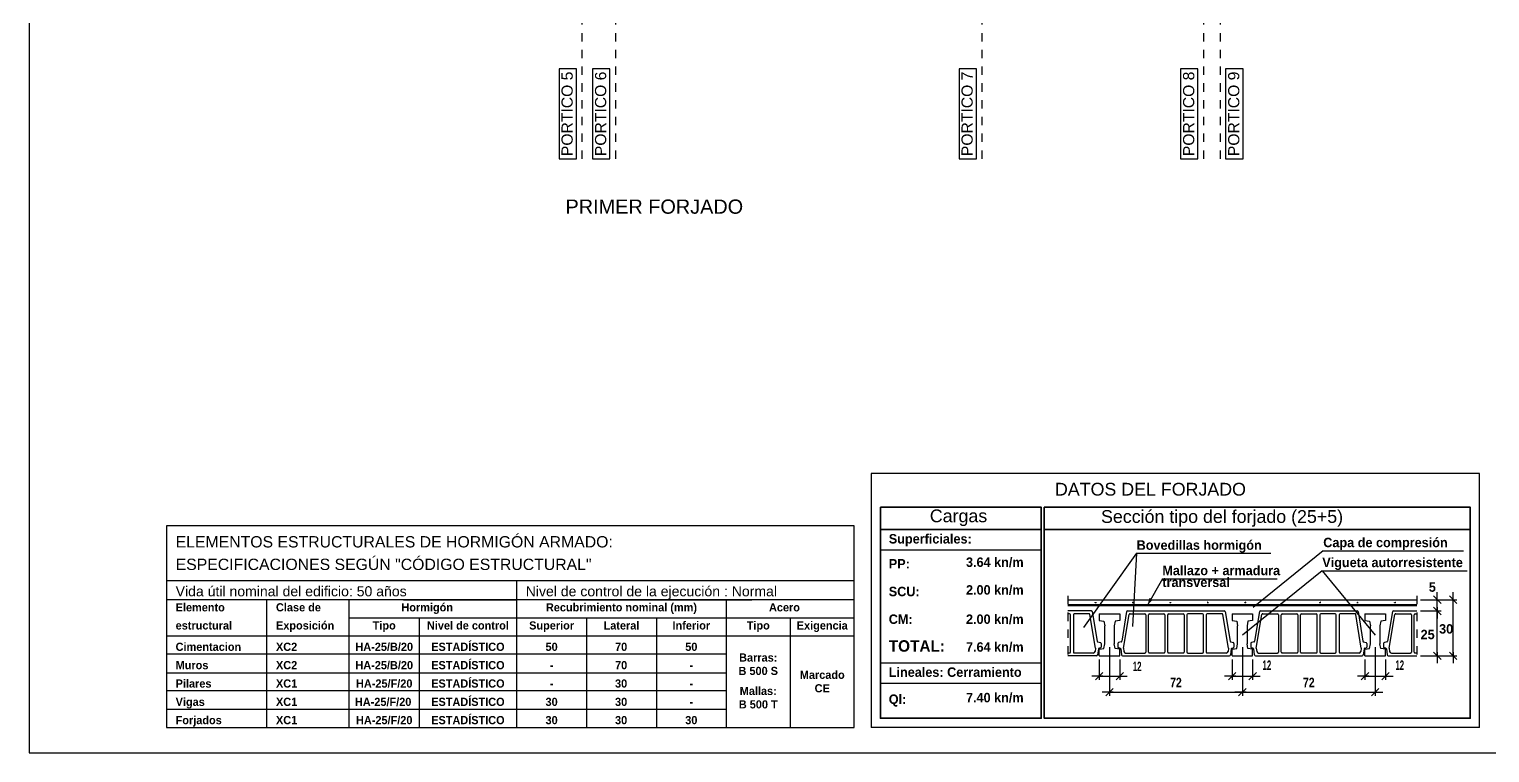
# Model space of a CAD drawing. Extents: x 2455 to 9764, y -806 to 181.
# Drawn here: x 4852.27 to 4869.7, y -582.59 to -573.95 of the extents above; entities that cross this region are included whole.
import ezdxf
from ezdxf.enums import TextEntityAlignment as Align

# ---------------------------------------------------------------- set-up
doc = ezdxf.new("R2010")
doc.units = 0
doc.header["$LTSCALE"] = 0.2
doc.header["$MEASUREMENT"] = 0
doc.linetypes.add('RAYITAS', pattern=[0.375, 0.25, -0.125])
doc.linetypes.add('TRAZO_Y_PUNTO', pattern=[1, 0.5, -0.25, 0, -0.25])
doc.layers.add('0-CYPE2', color=4, linetype='CONTINUOUS', lineweight=35)
doc.layers.add('0-CYPE3', color=5, linetype='CONTINUOUS', lineweight=50)
for name, color, linetype in [('01_cajetín', 7, 'CONTINUOUS'), ('01_textos', 7, 'CONTINUOUS'), ('01_varios', 5, 'CONTINUOUS'), ('02_ejes', 38, 'RAYITAS'), ('02_trama muros', 2, 'CONTINUOUS'), ('07-TEXTOS', 7, 'CONTINUOUS'), ('COTAS', 2, 'CONTINUOUS'), ('CYPECABECERA', 2, 'CONTINUOUS'), ('DETALLE', 2, 'CONTINUOUS'), ('FORJADO', 2, 'CONTINUOUS'), ('PILAR_REF', 3, 'CONTINUOUS'), ('WL', 7, 'CONTINUOUS')]:
    doc.layers.add(name, color=color, linetype=linetype)
doc.layers.add('01_cartela', color=6, linetype='CONTINUOUS', plot=False)
doc.styles.add('BERNARDO', font='GOTHICB.TTF')
doc.styles.add('Estilo1', font='swissel.ttf')
doc.styles.add('NIEVES2', font='sanss___.ttf')

msp = doc.modelspace()

# ---------------------------------------------------------------- linework, layer by layer
at = {"layer": '0-CYPE2'}
for p, q in [((4864.35, -579.657), (4862.43, -579.657)), ((4864.35, -582.174), (4864.35, -579.657)), ((4864.386, -579.657), (4869.472, -579.657)), ((4864.386, -582.174), (4864.386, -579.657)), ((4862.43, -579.92), (4864.35, -579.92)), ((4864.386, -579.92), (4869.472, -579.92)), ((4869.472, -582.174), (4864.386, -582.174))]:
    msp.add_line(p, q, dxfattribs=at)
for points in [[(4862.43, -579.657), (4864.35, -579.657), (4864.35, -582.174), (4862.43, -582.174)], [(4864.386, -579.657), (4869.472, -579.657), (4869.472, -582.174), (4864.386, -582.174)]]:
    msp.add_lwpolyline(points, close=True, dxfattribs=at)
at = {"layer": '0-CYPE3'}
msp.add_line((4864.667, -580.826), (4868.832, -580.826), dxfattribs=at)
at = {"layer": '01_cartela', "color": 3}
msp.add_lwpolyline([(4852.269, -561.051), (4852.269, -582.586), (4882.907, -582.586), (4882.907, -561.051)], close=True, dxfattribs=at)
at = {"layer": '01_varios'}
for p, q in [((4865.108, -581.284), (4865.108, -581.073)), ((4865.222, -581.073), (4865.222, -581.284)), ((4866.694, -581.284), (4866.694, -581.073)), ((4866.808, -581.073), (4866.808, -581.284)), ((4868.28, -581.284), (4868.28, -581.073)), ((4868.394, -581.073), (4868.394, -581.284))]:
    msp.add_line(p, q, dxfattribs=at)
at = {"layer": '02_ejes', "color": 120, "linetype": 'TRAZO_Y_PUNTO', "ltscale": 0.5}
for p, q in [((4858.871, -575.498, 0), (4858.871, -562.312, 0)), ((4859.271, -575.498, 0), (4859.271, -562.312, 0)), ((4863.646, -575.498, 0), (4863.646, -562.312, 0)), ((4866.291, -575.498, 0), (4866.291, -562.312, 0)), ((4866.491, -575.498, 0), (4866.491, -562.312, 0))]:
    msp.add_line(p, q, dxfattribs=at)
at = {"layer": '02_trama muros', "color": 2}
for p, q in [((4862.43, -580.166), (4864.35, -580.166)), ((4862.43, -581.511), (4864.35, -581.511)), ((4862.43, -581.757), (4864.35, -581.757))]:
    msp.add_line(p, q, dxfattribs=at)
at = {"layer": 'COTAS', "linetype": 'Continuous'}
for p, q in [((4868.877, -580.759), (4869.311, -580.759)), ((4868.877, -580.759), (4869.123, -580.759)), ((4869.123, -580.804), (4869.033, -580.714)), ((4869.078, -580.804), (4869.078, -580.67)), ((4869.078, -580.893), (4869.078, -580.759)), ((4869.078, -580.938), (4869.078, -580.781)), ((4869.311, -580.804), (4869.222, -580.714)), ((4869.267, -580.804), (4869.267, -580.67)), ((4869.267, -581.429), (4869.267, -580.759)), ((4868.877, -580.893), (4869.123, -580.893)), ((4868.877, -580.893), (4869.123, -580.893)), ((4869.123, -580.938), (4869.033, -580.848)), ((4869.123, -580.938), (4869.033, -580.848)), ((4869.078, -580.848), (4869.078, -580.982)), ((4869.078, -581.429), (4869.078, -580.893)), ((4865.042, -581.474), (4865.042, -581.716)), ((4865.165, -581.326), (4865.165, -581.907)), ((4865.288, -581.474), (4865.288, -581.716)), ((4866.628, -581.474), (4866.628, -581.716)), ((4866.751, -581.326), (4866.751, -581.907)), ((4866.874, -581.474), (4866.874, -581.716)), ((4868.215, -581.474), (4868.215, -581.716)), ((4868.337, -581.326), (4868.337, -581.907)), ((4868.46, -581.474), (4868.46, -581.716)), ((4868.877, -581.429), (4869.311, -581.429)), ((4868.877, -581.429), (4869.123, -581.429)), ((4869.123, -581.474), (4869.033, -581.384)), ((4869.078, -581.384), (4869.078, -581.518)), ((4869.311, -581.474), (4869.222, -581.384)), ((4869.267, -581.384), (4869.267, -581.518)), ((4864.998, -581.716), (4865.087, -581.627)), ((4865.243, -581.716), (4865.333, -581.627)), ((4866.584, -581.716), (4866.673, -581.627)), ((4866.829, -581.716), (4866.919, -581.627)), ((4868.17, -581.716), (4868.259, -581.627)), ((4868.416, -581.716), (4868.505, -581.627)), ((4865.087, -581.671), (4864.953, -581.671)), ((4865.042, -581.671), (4865.288, -581.671)), ((4865.12, -581.907), (4865.21, -581.818)), ((4865.243, -581.671), (4865.377, -581.671)), ((4866.673, -581.671), (4866.539, -581.671)), ((4866.628, -581.671), (4866.874, -581.671)), ((4866.707, -581.907), (4866.796, -581.818)), ((4866.707, -581.907), (4866.796, -581.818)), ((4866.829, -581.671), (4866.963, -581.671)), ((4868.259, -581.671), (4868.125, -581.671)), ((4868.215, -581.671), (4868.46, -581.671)), ((4868.293, -581.907), (4868.382, -581.818)), ((4868.416, -581.671), (4868.55, -581.671)), ((4865.21, -581.862), (4865.076, -581.862)), ((4865.165, -581.862), (4866.751, -581.862)), ((4866.796, -581.862), (4866.662, -581.862)), ((4866.707, -581.862), (4866.841, -581.862)), ((4866.751, -581.862), (4868.337, -581.862)), ((4868.293, -581.862), (4868.427, -581.862))]:
    msp.add_line(p, q, dxfattribs=at)
at = {"layer": 'CYPECABECERA', "color": 7, "linetype": 'Continuous'}
msp.add_lwpolyline([(4862.119, -579.877), (4853.909, -579.877), (4853.909, -582.286), (4862.119, -582.286)], close=True, dxfattribs=at)
at = {"layer": 'DETALLE', "color": 7}
for p, q in [((4869.584, -579.252), (4862.319, -579.252)), ((4869.584, -582.286), (4862.319, -582.286))]:
    msp.add_line(p, q, dxfattribs=at)
for points in [[(4862.319, -579.252), (4862.319, -582.286)], [(4869.584, -582.286), (4869.584, -579.252)]]:
    msp.add_lwpolyline(points, dxfattribs=at)
at = {"layer": 'FORJADO', "color": 4, "linetype": 'Continuous'}
for p, q in [((4865.489, -580.206), (4864.856, -581.091)), ((4865.489, -580.206), (4865.441, -581.08)), ((4865.489, -580.206), (4867.093, -580.206)), ((4867.717, -580.175), (4866.881, -580.852)), ((4867.717, -580.175), (4869.39, -580.175)), ((4867.705, -580.413), (4866.751, -581.183)), ((4867.705, -580.413), (4868.337, -581.183)), ((4867.705, -580.413), (4869.435, -580.413)), ((4865.796, -580.509), (4865.618, -580.826)), ((4865.796, -580.509), (4867.167, -580.509))]:
    msp.add_line(p, q, dxfattribs=at)
at = {"layer": 'FORJADO', "color": 4, "linetype": 'TRAZO_Y_PUNTO'}
for p, q in [((4864.667, -580.714), (4864.667, -581.474)), ((4868.832, -580.714), (4868.832, -581.474))]:
    msp.add_line(p, q, dxfattribs=at)
at = {"layer": 'FORJADO', "color": 5}
for p, q in [((4864.667, -580.759), (4868.832, -580.759)), ((4865.042, -580.928), (4865.042, -581.006)), ((4865.042, -580.928), (4865.288, -580.928)), ((4865.288, -580.928), (4865.288, -581.006)), ((4866.628, -580.928), (4866.628, -581.006)), ((4866.628, -580.928), (4866.874, -580.928)), ((4866.874, -580.928), (4866.874, -581.006)), ((4868.215, -580.928), (4868.215, -581.006)), ((4868.215, -580.928), (4868.46, -580.928)), ((4868.46, -580.928), (4868.46, -581.006)), ((4865.042, -581.006), (4865.098, -581.017)), ((4865.098, -581.017), (4865.108, -581.073)), ((4865.232, -581.017), (4865.222, -581.073)), ((4865.288, -581.006), (4865.232, -581.017)), ((4866.628, -581.006), (4866.684, -581.017)), ((4866.684, -581.017), (4866.694, -581.073)), ((4866.818, -581.017), (4866.808, -581.073)), ((4866.874, -581.006), (4866.818, -581.017)), ((4868.215, -581.006), (4868.27, -581.017)), ((4868.27, -581.017), (4868.28, -581.073)), ((4868.404, -581.017), (4868.394, -581.073)), ((4868.46, -581.006), (4868.404, -581.017)), ((4865.098, -581.34), (4865.108, -581.284)), ((4865.232, -581.34), (4865.222, -581.284)), ((4866.684, -581.34), (4866.694, -581.284)), ((4866.818, -581.34), (4866.808, -581.284)), ((4868.27, -581.34), (4868.28, -581.284)), ((4868.404, -581.34), (4868.394, -581.284)), ((4865.042, -581.351), (4865.098, -581.34)), ((4865.042, -581.429), (4865.042, -581.351)), ((4865.042, -581.429), (4865.288, -581.429)), ((4865.288, -581.351), (4865.232, -581.34)), ((4865.288, -581.429), (4865.288, -581.351)), ((4866.628, -581.351), (4866.684, -581.34)), ((4866.628, -581.429), (4866.628, -581.351)), ((4866.628, -581.429), (4866.874, -581.429)), ((4866.874, -581.351), (4866.818, -581.34)), ((4866.874, -581.429), (4866.874, -581.351)), ((4868.215, -581.351), (4868.27, -581.34)), ((4868.215, -581.429), (4868.215, -581.351)), ((4868.215, -581.429), (4868.46, -581.429)), ((4868.46, -581.351), (4868.404, -581.34)), ((4868.46, -581.429), (4868.46, -581.351))]:
    msp.add_line(p, q, dxfattribs=at)
at = {"layer": 'FORJADO'}
for p, q in [((4864.949, -580.893), (4864.667, -580.893)), ((4864.689, -580.926), (4864.667, -580.926)), ((4864.7, -581.386), (4864.7, -580.938)), ((4864.734, -580.938), (4864.734, -581.386)), ((4864.92, -580.926), (4864.745, -580.926)), ((4864.999, -581.337), (4864.931, -580.936)), ((4864.96, -580.902), (4865.019, -581.254)), ((4865.37, -580.902), (4865.312, -581.254)), ((4865.331, -581.337), (4865.399, -580.936)), ((4865.381, -580.893), (4866.535, -580.893)), ((4865.41, -580.926), (4865.586, -580.926)), ((4865.597, -580.938), (4865.597, -581.386)), ((4865.63, -581.386), (4865.63, -580.938)), ((4865.641, -580.926), (4865.815, -580.926)), ((4865.827, -580.938), (4865.827, -581.384)), ((4865.86, -581.384), (4865.86, -580.938)), ((4865.871, -580.926), (4866.045, -580.926)), ((4866.056, -580.938), (4866.056, -581.384)), ((4866.09, -580.938), (4866.09, -581.384)), ((4866.275, -580.926), (4866.101, -580.926)), ((4866.286, -581.384), (4866.286, -580.938)), ((4866.32, -580.938), (4866.32, -581.384)), ((4866.506, -580.926), (4866.331, -580.926)), ((4866.585, -581.337), (4866.517, -580.936)), ((4866.546, -580.902), (4866.605, -581.254)), ((4866.956, -580.902), (4866.898, -581.254)), ((4866.917, -581.337), (4866.985, -580.936)), ((4866.967, -580.893), (4868.121, -580.893)), ((4866.996, -580.926), (4867.172, -580.926)), ((4867.183, -580.938), (4867.183, -581.384)), ((4867.216, -581.384), (4867.216, -580.938)), ((4867.228, -580.926), (4867.402, -580.926)), ((4867.413, -580.938), (4867.413, -581.384)), ((4867.446, -581.384), (4867.446, -580.938)), ((4867.457, -580.926), (4867.631, -580.926)), ((4867.642, -580.938), (4867.642, -581.386)), ((4867.676, -580.938), (4867.676, -581.386)), ((4867.861, -580.926), (4867.687, -580.926)), ((4867.872, -581.384), (4867.872, -580.938)), ((4867.906, -580.938), (4867.906, -581.384)), ((4868.093, -580.926), (4867.917, -580.926)), ((4868.171, -581.337), (4868.104, -580.936)), ((4868.132, -580.902), (4868.191, -581.254)), ((4868.543, -580.902), (4868.484, -581.254)), ((4868.503, -581.337), (4868.571, -580.936)), ((4868.554, -580.893), (4868.832, -580.893)), ((4868.582, -580.926), (4868.758, -580.926)), ((4868.769, -580.938), (4868.769, -581.386)), ((4868.803, -581.386), (4868.803, -580.938)), ((4868.814, -580.926), (4868.832, -580.926)), ((4865.027, -581.263), (4865.056, -581.271)), ((4865.065, -581.281), (4865.065, -581.324)), ((4865.266, -581.281), (4865.266, -581.324)), ((4865.303, -581.263), (4865.274, -581.271)), ((4866.613, -581.263), (4866.642, -581.271)), ((4866.651, -581.281), (4866.651, -581.324)), ((4866.852, -581.281), (4866.852, -581.324)), ((4866.889, -581.263), (4866.86, -581.271)), ((4868.199, -581.263), (4868.228, -581.271)), ((4868.237, -581.281), (4868.237, -581.324)), ((4868.438, -581.281), (4868.438, -581.324)), ((4868.475, -581.263), (4868.446, -581.271)), ((4864.689, -581.396), (4864.667, -581.396)), ((4865.01, -581.429), (4864.667, -581.429)), ((4864.972, -581.396), (4864.745, -581.396)), ((4864.999, -581.337), (4864.994, -581.376)), ((4865.032, -581.347), (4865.022, -581.418)), ((4865.04, -581.338), (4865.056, -581.335)), ((4865.29, -581.338), (4865.275, -581.335)), ((4865.299, -581.347), (4865.308, -581.418)), ((4865.321, -581.429), (4866.596, -581.429)), ((4865.331, -581.337), (4865.336, -581.376)), ((4865.358, -581.396), (4865.586, -581.396)), ((4865.815, -581.396), (4865.641, -581.396)), ((4866.045, -581.396), (4865.871, -581.396)), ((4866.101, -581.396), (4866.275, -581.396)), ((4866.558, -581.396), (4866.331, -581.396)), ((4866.585, -581.337), (4866.58, -581.376)), ((4866.618, -581.347), (4866.609, -581.418)), ((4866.627, -581.338), (4866.642, -581.335)), ((4866.876, -581.338), (4866.861, -581.335)), ((4866.885, -581.347), (4866.894, -581.418)), ((4866.907, -581.429), (4868.182, -581.429)), ((4866.917, -581.337), (4866.922, -581.376)), ((4866.945, -581.396), (4867.172, -581.396)), ((4867.402, -581.396), (4867.228, -581.396)), ((4867.631, -581.396), (4867.457, -581.396)), ((4867.687, -581.396), (4867.861, -581.396)), ((4868.144, -581.396), (4867.917, -581.396)), ((4868.171, -581.337), (4868.166, -581.376)), ((4868.204, -581.347), (4868.195, -581.418)), ((4868.213, -581.338), (4868.228, -581.335)), ((4868.462, -581.338), (4868.447, -581.335)), ((4868.471, -581.347), (4868.48, -581.418)), ((4868.493, -581.429), (4868.832, -581.429)), ((4868.503, -581.337), (4868.509, -581.376)), ((4868.531, -581.396), (4868.758, -581.396)), ((4868.832, -581.396), (4868.814, -581.396))]:
    msp.add_line(p, q, dxfattribs=at)
for centre, radius, start, end in [((4864.689, -580.938), 0.0112, 360, 90), ((4864.745, -580.938), 0.0112, 90, 180), ((4864.92, -580.938), 0.0112, 8.9306, 90), ((4864.949, -580.904), 0.0112, 8.9306, 90), ((4865.381, -580.904), 0.0112, 90, 171.0694), ((4865.41, -580.938), 0.0112, 90, 171.0694), ((4865.586, -580.938), 0.0112, 0, 90), ((4865.641, -580.938), 0.0112, 90, 180), ((4865.815, -580.938), 0.0112, 0, 90), ((4865.871, -580.938), 0.0112, 90, 180), ((4866.045, -580.938), 0.0112, 0, 90), ((4866.101, -580.938), 0.0112, 90, 180), ((4866.275, -580.938), 0.0112, 0, 90), ((4866.331, -580.938), 0.0112, 90, 180), ((4866.506, -580.938), 0.0112, 8.9306, 90), ((4866.535, -580.904), 0.0112, 8.9306, 90), ((4866.967, -580.904), 0.0112, 90, 171.0694), ((4866.996, -580.938), 0.0112, 90, 171.0694), ((4867.172, -580.938), 0.0112, 0, 90), ((4867.228, -580.938), 0.0112, 90, 180), ((4867.402, -580.938), 0.0112, 0, 90), ((4867.457, -580.938), 0.0112, 90, 180), ((4867.631, -580.938), 0.0112, 0, 90), ((4867.687, -580.938), 0.0112, 90, 180), ((4867.861, -580.938), 0.0112, 0, 90), ((4867.917, -580.938), 0.0112, 90, 180), ((4868.093, -580.938), 0.0112, 8.9306, 90), ((4868.121, -580.904), 0.0112, 8.9306, 90), ((4868.554, -580.904), 0.0112, 90, 171.0694), ((4868.582, -580.938), 0.0112, 90, 171.0694), ((4868.758, -580.938), 0.0112, 0, 90), ((4868.814, -580.938), 0.0112, 90, 180), ((4865.03, -581.253), 0.0112, 188.9306, 255.9637), ((4865.053, -581.281), 0.0112, 360, 75.9638), ((4865.277, -581.281), 0.0112, 104.0362, 180), ((4865.3, -581.253), 0.0112, 284.0363, 351.0694), ((4866.616, -581.253), 0.0112, 188.9306, 255.9637), ((4866.64, -581.281), 0.0112, 0, 75.9638), ((4866.863, -581.281), 0.0112, 104.0362, 180), ((4866.887, -581.253), 0.0112, 284.0363, 351.0694), ((4868.202, -581.253), 0.0112, 188.9306, 255.9637), ((4868.226, -581.281), 0.0112, 0, 75.9638), ((4868.449, -581.281), 0.0112, 104.0362, 180), ((4868.473, -581.253), 0.0112, 284.0363, 351.0694), ((4864.689, -581.384), 0.0112, 270, 360), ((4864.745, -581.384), 0.0112, 180, 270), ((4864.972, -581.373), 0.0224, 270, 352.6011), ((4865.01, -581.416), 0.0129, 270, 352.6011), ((4865.043, -581.349), 0.0112, 101.3099, 172.6012), ((4865.053, -581.324), 0.0112, 281.31, 360), ((4865.277, -581.324), 0.0112, 180, 258.69), ((4865.288, -581.349), 0.0112, 7.3988, 78.6901), ((4865.321, -581.416), 0.0129, 187.3989, 270), ((4865.358, -581.373), 0.0224, 187.3989, 270), ((4865.586, -581.384), 0.0112, 270, 0), ((4865.641, -581.384), 0.0112, 180, 270), ((4865.815, -581.384), 0.0112, 270, 0), ((4865.871, -581.384), 0.0112, 180, 270), ((4866.045, -581.384), 0.0112, 270, 0), ((4866.101, -581.384), 0.0112, 180, 270), ((4866.275, -581.384), 0.0112, 270, 0), ((4866.331, -581.384), 0.0112, 180, 270), ((4866.558, -581.373), 0.0224, 270, 352.6011), ((4866.596, -581.416), 0.0129, 270, 352.6011), ((4866.629, -581.349), 0.0112, 101.3099, 172.6012), ((4866.64, -581.324), 0.0112, 281.31, 0), ((4866.863, -581.324), 0.0112, 180, 258.69), ((4866.874, -581.349), 0.0112, 7.3988, 78.6901), ((4866.907, -581.416), 0.0129, 187.3989, 270), ((4866.945, -581.373), 0.0224, 187.3989, 270), ((4867.172, -581.384), 0.0112, 270, 0), ((4867.228, -581.384), 0.0112, 180, 270), ((4867.402, -581.384), 0.0112, 270, 0), ((4867.457, -581.384), 0.0112, 180, 270), ((4867.631, -581.384), 0.0112, 270, 0), ((4867.687, -581.384), 0.0112, 180, 270), ((4867.861, -581.384), 0.0112, 270, 0), ((4867.917, -581.384), 0.0112, 180, 270), ((4868.144, -581.373), 0.0224, 270, 352.6011), ((4868.182, -581.416), 0.0129, 270, 352.6011), ((4868.215, -581.349), 0.0112, 101.3099, 172.6012), ((4868.226, -581.324), 0.0112, 281.31, 0), ((4868.449, -581.324), 0.0112, 180, 258.69), ((4868.46, -581.349), 0.0112, 7.3988, 78.6901), ((4868.493, -581.416), 0.0129, 187.3989, 270), ((4868.531, -581.373), 0.0224, 187.3989, 270), ((4868.758, -581.384), 0.0112, 270, 0), ((4868.814, -581.384), 0.0112, 180, 270)]:
    msp.add_arc(centre, radius, start, end, dxfattribs=at)
at = {"layer": 'FORJADO', "color": 1, "linetype": 'Continuous'}
for points in [[(4864.985, -580.791), (4864.991, -580.797), (4864.991, -580.785)], [(4864.991, -580.785), (4864.991, -580.797), (4864.997, -580.785)], [(4864.991, -580.797), (4865.004, -580.803), (4864.997, -580.785)], [(4865.004, -580.785), (4864.997, -580.785), (4865.004, -580.803)], [(4865.01, -580.797), (4865.01, -580.785), (4865.004, -580.785)], [(4865.004, -580.803), (4865.01, -580.797), (4865.004, -580.785)], [(4865.435, -580.803), (4865.454, -580.803), (4865.447, -580.785)], [(4865.435, -580.803), (4865.447, -580.785), (4865.441, -580.785)], [(4865.441, -580.785), (4865.435, -580.785), (4865.435, -580.803)], [(4865.447, -580.778), (4865.441, -580.778), (4865.447, -580.785)], [(4865.441, -580.778), (4865.441, -580.785), (4865.447, -580.785)], [(4865.454, -580.785), (4865.447, -580.785), (4865.454, -580.803)], [(4865.885, -580.791), (4865.897, -580.803), (4865.891, -580.785)], [(4865.885, -580.785), (4865.885, -580.791), (4865.891, -580.785)], [(4865.891, -580.785), (4865.897, -580.803), (4865.897, -580.785)], [(4865.903, -580.797), (4865.903, -580.785), (4865.897, -580.785)], [(4865.897, -580.803), (4865.903, -580.797), (4865.897, -580.785)], [(4866.328, -580.803), (4866.347, -580.803), (4866.341, -580.785)], [(4866.328, -580.803), (4866.341, -580.785), (4866.335, -580.785)], [(4866.335, -580.785), (4866.328, -580.785), (4866.328, -580.803)], [(4866.341, -580.778), (4866.335, -580.778), (4866.341, -580.785)], [(4866.335, -580.778), (4866.335, -580.785), (4866.341, -580.785)], [(4866.347, -580.785), (4866.341, -580.785), (4866.347, -580.803)], [(4866.778, -580.791), (4866.791, -580.803), (4866.784, -580.785)], [(4866.778, -580.785), (4866.778, -580.791), (4866.784, -580.785)], [(4866.791, -580.778), (4866.784, -580.778), (4866.791, -580.785)], [(4866.784, -580.778), (4866.784, -580.785), (4866.791, -580.785)], [(4866.784, -580.785), (4866.791, -580.803), (4866.791, -580.785)], [(4866.797, -580.797), (4866.797, -580.785), (4866.791, -580.785)], [(4866.791, -580.803), (4866.797, -580.797), (4866.791, -580.785)], [(4867.222, -580.803), (4867.241, -580.803), (4867.234, -580.785)], [(4867.222, -580.803), (4867.234, -580.785), (4867.228, -580.785)], [(4867.228, -580.785), (4867.222, -580.785), (4867.222, -580.803)], [(4867.234, -580.778), (4867.228, -580.778), (4867.234, -580.785)], [(4867.228, -580.778), (4867.228, -580.785), (4867.234, -580.785)], [(4867.241, -580.785), (4867.234, -580.785), (4867.241, -580.803)], [(4867.672, -580.791), (4867.684, -580.803), (4867.678, -580.785)], [(4867.672, -580.785), (4867.672, -580.791), (4867.678, -580.785)], [(4867.684, -580.778), (4867.678, -580.778), (4867.684, -580.785)], [(4867.678, -580.778), (4867.678, -580.785), (4867.684, -580.785)], [(4867.678, -580.785), (4867.684, -580.803), (4867.684, -580.785)], [(4867.691, -580.797), (4867.691, -580.785), (4867.684, -580.785)], [(4867.684, -580.803), (4867.691, -580.797), (4867.684, -580.785)], [(4868.115, -580.803), (4868.134, -580.803), (4868.128, -580.785)], [(4868.115, -580.803), (4868.128, -580.785), (4868.122, -580.785)], [(4868.122, -580.785), (4868.115, -580.785), (4868.115, -580.803)], [(4868.128, -580.778), (4868.122, -580.778), (4868.128, -580.785)], [(4868.122, -580.778), (4868.122, -580.785), (4868.128, -580.785)], [(4868.134, -580.785), (4868.128, -580.785), (4868.134, -580.803)], [(4868.565, -580.791), (4868.578, -580.803), (4868.572, -580.785)], [(4868.565, -580.785), (4868.565, -580.791), (4868.572, -580.785)], [(4868.578, -580.778), (4868.572, -580.778), (4868.578, -580.785)], [(4868.572, -580.778), (4868.572, -580.785), (4868.578, -580.785)], [(4868.572, -580.785), (4868.578, -580.803), (4868.578, -580.785)], [(4868.584, -580.797), (4868.584, -580.785), (4868.578, -580.785)], [(4868.578, -580.803), (4868.584, -580.797), (4868.578, -580.785)], [(4864.985, -580.797), (4864.991, -580.797), (4864.985, -580.791)], [(4865.004, -580.803), (4864.991, -580.797), (4864.991, -580.803)], [(4865.878, -580.791), (4865.878, -580.797), (4865.885, -580.791)], [(4865.878, -580.797), (4865.885, -580.797), (4865.885, -580.791)], [(4865.885, -580.797), (4865.897, -580.803), (4865.885, -580.791)], [(4865.897, -580.803), (4865.885, -580.797), (4865.885, -580.803)], [(4866.772, -580.797), (4866.778, -580.797), (4866.778, -580.791)], [(4866.772, -580.791), (4866.772, -580.797), (4866.778, -580.791)], [(4866.778, -580.797), (4866.791, -580.803), (4866.778, -580.791)], [(4866.791, -580.803), (4866.778, -580.797), (4866.778, -580.803)], [(4867.666, -580.797), (4867.672, -580.797), (4867.672, -580.791)], [(4867.666, -580.791), (4867.666, -580.797), (4867.672, -580.791)], [(4867.672, -580.797), (4867.684, -580.803), (4867.672, -580.791)], [(4867.684, -580.803), (4867.672, -580.797), (4867.672, -580.803)], [(4868.559, -580.797), (4868.565, -580.797), (4868.565, -580.791)], [(4868.559, -580.791), (4868.559, -580.797), (4868.565, -580.791)], [(4868.565, -580.797), (4868.578, -580.803), (4868.565, -580.791)], [(4868.578, -580.803), (4868.565, -580.797), (4868.565, -580.803)]]:
    msp.add_solid(points, dxfattribs=at)
at = {"layer": 'FORJADO', "color": 4, "linetype": 'Continuous'}
msp.add_solid([(4865.642, -580.737), (4865.618, -580.826), (4865.681, -580.759), (4865.618, -580.826)], dxfattribs=at)
at = {"layer": 'PILAR_REF', "elevation": 0}
for points in [[(4858.801, -575.498), (4858.801, -574.425), (4858.594, -574.425), (4858.594, -575.498)], [(4859.201, -575.498), (4859.201, -574.425), (4858.994, -574.425), (4858.994, -575.498)], [(4863.576, -575.498), (4863.576, -574.425), (4863.369, -574.425), (4863.369, -575.498)], [(4866.221, -575.498), (4866.221, -574.425), (4866.014, -574.425), (4866.014, -575.498)], [(4866.759, -575.498), (4866.759, -574.425), (4866.551, -574.425), (4866.551, -575.498)]]:
    msp.add_lwpolyline(points, close=True, dxfattribs=at)
at = {"layer": 'WL', "color": 5, "linetype": 'Continuous'}
for p, q in [((4853.909, -580.53), (4862.119, -580.53)), ((4858.088, -580.53), (4858.088, -580.76))]:
    msp.add_line(p, q, dxfattribs=at)
at = {"layer": 'WL', "color": 2, "linetype": 'Continuous'}
for p, q in [((4862.119, -580.76), (4853.909, -580.76)), ((4855.107, -582.286), (4855.107, -580.76)), ((4856.09, -582.286), (4856.09, -580.76)), ((4856.738, -580.76), (4858.088, -580.76)), ((4858.088, -580.76), (4858.088, -582.286)), ((4858.736, -580.76), (4860.086, -580.76)), ((4859.248, -580.76), (4860.896, -580.76)), ((4860.59, -580.76), (4860.59, -582.286)), ((4856.09, -580.976), (4858.088, -580.976)), ((4856.924, -580.976), (4856.924, -582.286)), ((4858.088, -580.976), (4860.59, -580.976)), ((4858.922, -580.976), (4858.922, -582.286)), ((4859.756, -580.976), (4859.756, -582.286)), ((4860.59, -580.976), (4862.119, -580.976)), ((4861.354, -580.976), (4861.354, -582.286)), ((4853.909, -581.192), (4862.119, -581.192)), ((4860.59, -581.411), (4853.909, -581.411)), ((4853.909, -581.63), (4860.59, -581.63)), ((4860.59, -581.848), (4853.909, -581.848)), ((4853.909, -582.067), (4855.394, -582.067)), ((4853.909, -582.067), (4860.59, -582.067)), ((4858.303, -582.067), (4859.248, -582.067))]:
    msp.add_line(p, q, dxfattribs=at)

# ---------------------------------------------------------------- texts
at = {"layer": '01_cajetín', "color": 5, "style": 'Estilo1'}
msp.add_text('DATOS DEL FORJADO', height=0.15221, dxfattribs=at).set_placement((4865.654, -579.517), align=Align.CENTER)
for s, height, p in [('Cargas', 0.1522, (4863.02, -579.835)), ('Sección tipo del forjado (25+5)', 0.15221, (4865.064, -579.843))]:
    msp.add_text(s, height=height, dxfattribs=at).set_placement(p)
at = {"layer": '01_textos', "color": 5, "style": 'Estilo1'}
msp.add_text('PRIMER FORJADO', height=0.16973, dxfattribs=at).set_placement((4858.671, -576.154, 0))
at = {"layer": '07-TEXTOS', "color": 5, "style": 'BERNARDO'}
for s, height, p in [('Superficiales: ', 0.11293, (4862.53, -580.089)), ('Bovedillas hormigón', 0.11293, (4865.489, -580.164)), ('Capa de compresión ', 0.11293, (4867.717, -580.133)), ('3.64 kn/m', 0.1129, (4863.452, -580.368)), ('Vigueta autorresistente', 0.11293, (4867.705, -580.371)), ('PP: ', 0.1129, (4862.53, -580.387)), ('Mallazo + armadura ', 0.11293, (4865.796, -580.467)), ('SCU: ', 0.1129, (4862.53, -580.718)), ('2.00 kn/m', 0.1129, (4863.452, -580.699)), ('transversal', 0.11293, (4865.796, -580.608)), ('CM: ', 0.1129, (4862.53, -581.048)), ('2.00 kn/m', 0.1129, (4863.452, -581.048)), ('Lineales: Cerramiento', 0.11293, (4862.53, -581.68)), ('Ql: ', 0.1129, (4862.53, -582.003)), ('7.40 kn/m', 0.1129, (4863.452, -581.984))]:
    msp.add_text(s, height=height, dxfattribs=at).set_placement(p)
for s, height, p in [('5', 0.113, (4869.019, -580.665)), ('25', 0.1129, (4868.963, -581.231)), ('30', 0.1129, (4869.184, -581.164))]:
    msp.add_text(s, height=height, dxfattribs=at).set_placement(p, align=Align.CENTER)
at = {"layer": '07-TEXTOS', "color": 1, "style": 'BERNARDO'}
for s, height, p in [('TOTAL:', 0.1369, (4862.53, -581.38)), ('7.64 kn/m', 0.1129, (4863.452, -581.38))]:
    msp.add_text(s, height=height, dxfattribs=at).set_placement(p)
at = {"layer": '07-TEXTOS', "color": 5, "style": 'BERNARDO'}
for s, width, p, p2 in [('12', 0.593579, (4866.992, -581.597), (4867.096, -581.597)), ('12', 0.593933, (4868.578, -581.597), (4868.682, -581.597)), ('12', 0.593579, (4865.442, -581.612), (4865.547, -581.612)), ('72', 0.791556, (4865.889, -581.803), (4866.028, -581.803)), ('72', 0.791556, (4867.475, -581.803), (4867.614, -581.803))]:
    msp.add_text(s, height=0.1129, dxfattribs=dict(at, width=width)).set_placement(p, p2, align=Align.FIT)
at = {"layer": 'PILAR_REF', "color": 7, "linetype": 'Continuous', "style": 'NIEVES2'}
for s, p in [('PORTICO 5', (4858.757, -575.467, 0)), ('PORTICO 6', (4859.157, -575.467, 0)), ('PORTICO 7', (4863.532, -575.467, 0)), ('PORTICO 8', (4866.177, -575.467, 0)), ('PORTICO 9', (4866.715, -575.467, 0))]:
    msp.add_text(s, height=0.134, rotation=90, dxfattribs=at).set_placement(p)
at = {"layer": 'WL', "color": 5, "linetype": 'Continuous', "style": 'Estilo1'}
for s, height, p in [('ELEMENTOS ESTRUCTURALES DE HORMIGÓN ARMADO:', 0.13503, (4854.017, -580.136)), ('ESPECIFICACIONES SEGÚN "CÓDIGO ESTRUCTURAL"', 0.13503, (4854.017, -580.405)), ('Vida útil nominal del edificio: 50 años  ', 0.12, (4854.017, -580.719)), ('Nivel de control de la ejecución : Normal', 0.12, (4858.196, -580.719))]:
    msp.add_text(s, height=height, dxfattribs=at).set_placement(p)
at = {"layer": 'WL', "color": 7, "linetype": 'Continuous', "style": 'BERNARDO'}
for s, p in [('Elemento', (4854.017, -580.899)), ('Clase de ', (4855.215, -580.899)), ('estructural', (4854.017, -581.115)), ('Exposición', (4855.215, -581.115)), ('Cimentacion', (4854.017, -581.37)), ('XC2', (4855.215, -581.37)), ('Muros', (4854.017, -581.589)), ('XC2', (4855.215, -581.589)), ('Pilares ', (4854.017, -581.808)), ('XC1', (4855.215, -581.808)), ('Vigas', (4854.017, -582.027)), ('XC1', (4855.215, -582.027)), ('Forjados', (4854.017, -582.245)), ('XC1', (4855.215, -582.245))]:
    msp.add_text(s, height=0.0975, dxfattribs=at).set_placement(p)
for s, p in [('Hormigón', (4857.02, -580.899)), ('Recubrimiento nominal (mm)', (4859.339, -580.899)), ('Acero', (4861.285, -580.899)), ('Tipo', (4856.507, -581.115)), ('Nivel de control', (4857.506, -581.115)), ('Superior', (4858.505, -581.115)), ('Lateral', (4859.339, -581.115)), ('Inferior', (4860.173, -581.115)), ('Tipo', (4860.972, -581.115)), ('Exigencia', (4861.736, -581.115)), ('HA-25/B/20', (4856.507, -581.37)), ('ESTADÍSTICO', (4857.506, -581.37)), ('50', (4858.505, -581.37)), ('70', (4859.335, -581.37)), ('50', (4860.173, -581.37)), ('HA-25/B/20', (4856.507, -581.589)), ('ESTADÍSTICO', (4857.506, -581.589)), ('Barras:', (4860.972, -581.498)), ('-', (4858.505, -581.589)), ('70', (4859.335, -581.589)), ('-', (4860.173, -581.589)), ('B 500 S', (4860.972, -581.658)), ('Marcado', (4861.736, -581.704)), ('HA-25/F/20', (4856.507, -581.808)), ('ESTADÍSTICO', (4857.506, -581.808)), ('-', (4858.505, -581.808)), ('30', (4859.335, -581.808)), ('-', (4860.173, -581.808)), ('Mallas:', (4860.972, -581.897)), ('CE', (4861.736, -581.865)), ('HA-25/F/20', (4856.494, -582.027)), ('ESTADÍSTICO', (4857.506, -582.027)), ('30', (4858.505, -582.027)), ('30', (4859.335, -582.027)), ('-', (4860.173, -582.027)), ('B 500 T', (4860.972, -582.057)), ('HA-25/F/20', (4856.507, -582.245)), ('ESTADÍSTICO', (4857.506, -582.245)), ('30', (4858.505, -582.245)), ('30', (4859.335, -582.245)), ('30', (4860.173, -582.245))]:
    msp.add_text(s, height=0.0975, dxfattribs=at).set_placement(p, align=Align.CENTER)

doc.saveas('drawing.dxf')
